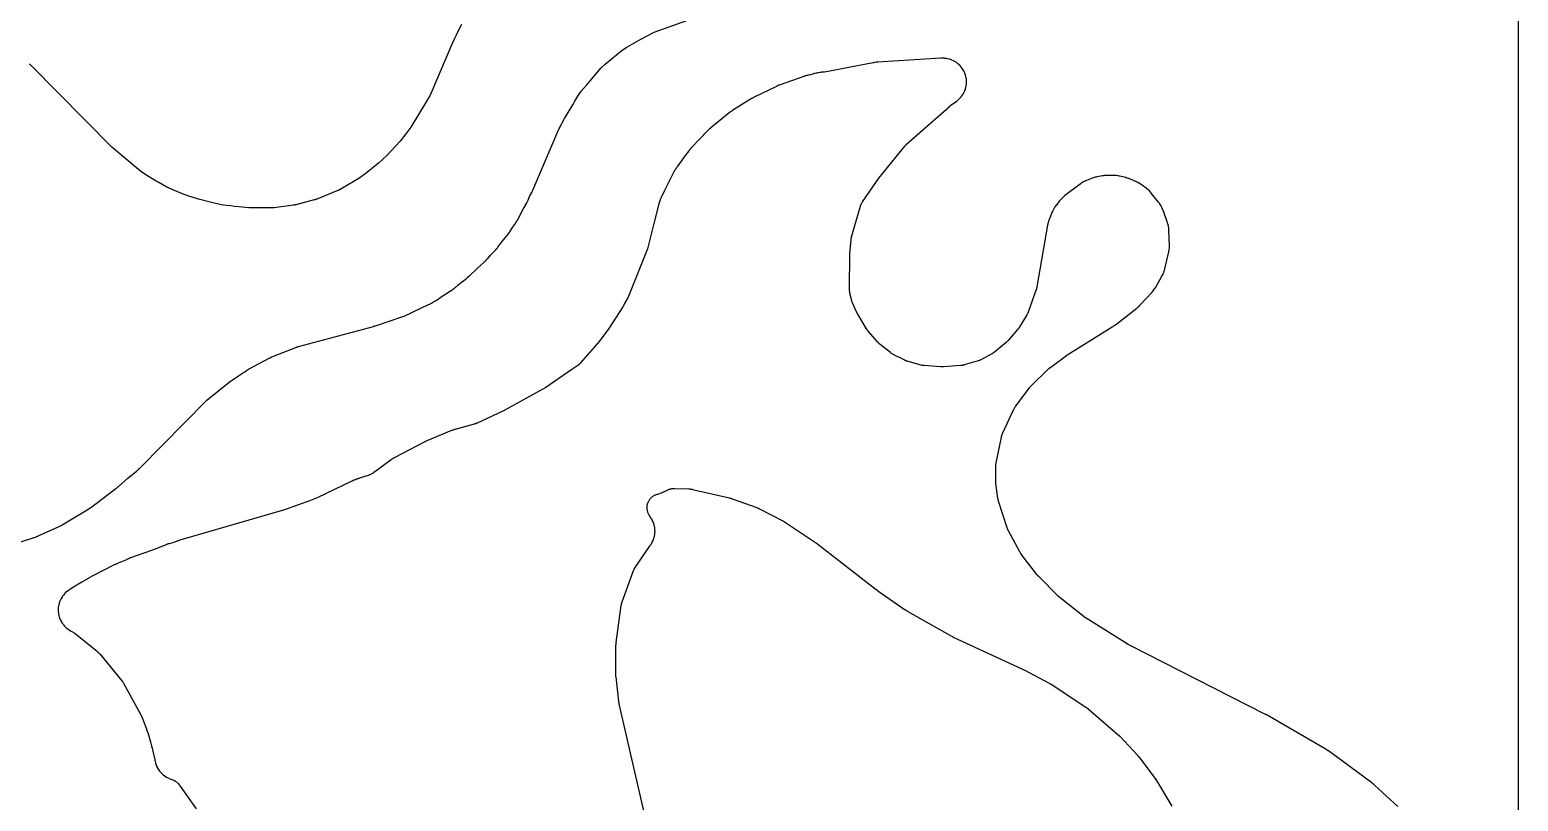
# Model space of a CAD drawing. Header units: millimetres. Extents: x 0 to 300, y 0 to 300.
# Drawn here: x 142.9 to 300.1, y 81.4 to 162.8 of the extents above; entities that cross this region are included whole.
import ezdxf

# ---------------------------------------------------------------- set-up
doc = ezdxf.new("R2010")
doc.units = ezdxf.units.MM
doc.layers.add('CUT', color=7, linetype='CONTINUOUS')

msp = doc.modelspace()

# ---------------------------------------------------------------- linework, layer by layer
at = {"layer": 'CUT'}
for points in [[(300.0625, 298.5625), (300.0625, 1.4375), (300.0625, 0.5522), (300.0589, 0.4788), (300.0503, 0.4206), (300.036, 0.3635), (300.0162, 0.3082), (299.991, 0.255), (299.9608, 0.2046), (299.9257, 0.1573), (299.8862, 0.1137), (299.8427, 0.0743), (299.7954, 0.0392), (299.745, 0.009), (299.6918, -0.0162), (299.6365, -0.036), (299.5794, -0.0503), (299.5212, -0.0589), (299.4478, -0.0625), (298.5625, -0.0625), (1.4375, -0.0625)], [(140.6642, 108.3164), (143.3959, 109.1888), (143.4125, 109.1944), (143.52, 109.2322), (143.5364, 109.2383), (143.6699, 109.2896), (143.6861, 109.2962), (143.7912, 109.3402), (143.8073, 109.3472), (145.9649, 110.3264), (145.9801, 110.3336), (146.078, 110.3813), (146.0929, 110.3889), (146.2141, 110.4523), (146.2288, 110.4602), (146.3239, 110.5134), (146.3384, 110.5218), (148.9729, 112.093), (148.9867, 112.1015), (149.0757, 112.1579), (149.0892, 112.1667), (149.199, 112.2405), (149.2123, 112.2497), (149.2981, 112.3108), (149.3112, 112.3204), (152.0103, 114.3545), (152.0209, 114.3627), (152.0892, 114.4166), (152.0996, 114.425), (152.1838, 114.4946), (152.194, 114.5032), (152.2598, 114.5601), (152.2698, 114.5689), (153.2589, 115.4631), (154.1879, 116.1987), (154.202, 116.2102), (154.2926, 116.2865), (154.3064, 116.2985), (154.4171, 116.3977), (154.4305, 116.4101), (154.5164, 116.4918), (154.5294, 116.5046), (161.6083, 123.6673), (162.704, 124.5744), (163.9575, 125.5832), (164.9539, 126.2577), (165.3649, 126.5264), (165.6043, 126.683), (165.7866, 126.8022), (165.9971, 126.9399), (168.2461, 128.1346), (168.257, 128.1403), (168.2826, 128.1534), (168.2936, 128.159), (168.3071, 128.1657), (168.3181, 128.1711), (168.3441, 128.1835), (168.3552, 128.1888), (168.3681, 128.1947), (168.3793, 128.1998), (168.4056, 128.2115), (168.4168, 128.2165), (168.4307, 128.2224), (168.442, 128.2272), (168.4686, 128.2382), (168.48, 128.2429), (171.0209, 129.2541), (171.0331, 129.2588), (171.0616, 129.2697), (171.0739, 129.2743), (171.0889, 129.2797), (171.1012, 129.2841), (171.13, 129.2942), (171.1424, 129.2984), (171.1567, 129.3031), (171.1691, 129.3071), (171.1982, 129.3163), (171.2107, 129.3202), (171.226, 129.3248), (171.2386, 129.3284), (171.2679, 129.3368), (171.2805, 129.3403), (179.1884, 131.4649), (179.1969, 131.4672), (179.2563, 131.4841), (179.2655, 131.4868), (179.3392, 131.5091), (179.3481, 131.5118), (179.406, 131.5303), (179.4155, 131.5334), (182.3045, 132.5078), (182.3208, 132.5136), (182.426, 132.5525), (182.4421, 132.5587), (182.5728, 132.6114), (182.5887, 132.618), (182.683, 132.6592), (182.706, 132.668), (182.725, 132.6756), (182.8784, 132.7402), (182.8971, 132.7485), (183.0176, 132.8041), (183.036, 132.813), (183.4077, 133.0002), (185.0212, 133.7607), (185.0391, 133.7696), (185.155, 133.829), (185.1727, 133.8385), (185.3156, 133.9179), (185.3329, 133.9279), (185.4446, 133.9949), (185.4616, 134.0055), (185.6668, 134.1383), (185.7751, 134.1928), (185.7862, 134.1985), (185.8578, 134.2365), (185.8688, 134.2425), (185.9113, 134.2662), (185.9329, 134.2788), (186.0711, 134.3634), (186.0921, 134.3769), (186.1325, 134.4041), (186.1428, 134.4112), (186.2091, 134.4577), (186.2193, 134.465), (186.5711, 134.7231), (187.4988, 135.3231), (187.5075, 135.3289), (187.568, 135.3695), (187.577, 135.3757), (187.6162, 135.403), (187.6348, 135.4166), (187.7493, 135.5032), (187.7667, 135.5169), (187.7964, 135.5412), (187.8045, 135.5479), (187.8594, 135.5944), (187.8683, 135.6021), (188.3642, 136.0386), (188.8892, 136.4238), (188.9063, 136.4368), (189.0164, 136.5239), (189.0331, 136.5376), (189.1672, 136.6517), (189.1834, 136.666), (189.287, 136.7607), (189.3027, 136.7756), (190.169, 137.6274), (190.8827, 138.2557), (190.8985, 138.2701), (190.9993, 138.3655), (191.0146, 138.3804), (191.1367, 138.5044), (191.1514, 138.5199), (191.2452, 138.6221), (191.2593, 138.6381), (191.5855, 139.0203), (192.007, 139.4347), (192.0156, 139.4433), (192.0709, 139.4999), (192.0793, 139.5087), (192.1119, 139.5435), (192.1282, 139.5616), (192.2316, 139.6813), (192.2472, 139.7), (192.2768, 139.7373), (192.2843, 139.7469), (192.3323, 139.8098), (192.3396, 139.8196), (192.7687, 140.4063), (193.2854, 141.0116), (193.2938, 141.0217), (193.3478, 141.0878), (193.356, 141.0981), (193.3876, 141.1385), (193.4033, 141.1596), (193.5023, 141.2986), (193.5171, 141.3203), (193.545, 141.3633), (193.552, 141.3744), (193.5969, 141.4471), (193.6037, 141.4583), (193.8726, 141.9157), (194.1843, 142.342), (194.1907, 142.3508), (194.2342, 142.4126), (194.2406, 142.4219), (194.2684, 142.463), (194.2813, 142.483), (194.3598, 142.6096), (194.3715, 142.6294), (194.3912, 142.6641), (194.3965, 142.6735), (194.4322, 142.7392), (194.4379, 142.7499), (194.9959, 143.8264), (195.3148, 144.3688), (195.324, 144.3851), (195.3824, 144.492), (195.3912, 144.5086), (195.4603, 144.6449), (195.4685, 144.6618), (195.5201, 144.7721), (195.5278, 144.7892), (195.6889, 145.1634), (195.9182, 145.6059), (195.923, 145.6153), (195.9555, 145.6807), (195.9604, 145.6909), (195.9993, 145.7732), (196.004, 145.7832), (196.0335, 145.8488), (196.0383, 145.8597), (198.7815, 152.28), (199.3867, 153.3927), (200.234, 154.8386), (200.4306, 155.1741), (200.4755, 155.2507), (200.7736, 155.7594), (201.1386, 156.279), (201.6786, 156.915), (201.7219, 156.966), (202.075, 157.3819), (203.2367, 158.7502), (203.6534, 159.1298), (205.4744, 160.6054), (205.9508, 160.9473), (207.4337, 161.7757), (208.8403, 162.5128), (212.271, 163.7526)], [(188.5049, 163.3133), (187.9752, 162.3046), (187.9702, 162.295), (187.9367, 162.2282), (187.9316, 162.2179), (187.8913, 162.1338), (187.8865, 162.1235), (187.856, 162.0565), (187.8511, 162.0454), (187.7719, 161.8619), (187.7397, 161.7984), (187.7355, 161.7898), (187.7065, 161.7301), (187.7022, 161.7209), (187.6673, 161.6459), (187.6632, 161.6367), (187.6366, 161.577), (187.6324, 161.5672), (187.033, 160.1503), (185.1776, 155.8519), (185.1521, 155.8098), (185.0131, 155.58), (184.9655, 155.5015), (183.1407, 152.4858), (182.6341, 151.7807), (182.0195, 151.0283), (180.6117, 149.5156), (179.7414, 148.6789), (178.4363, 147.6358), (177.7742, 147.144), (175.7527, 145.9557), (175.7385, 145.9476), (175.7052, 145.9288), (175.6909, 145.9209), (175.6733, 145.9114), (175.6589, 145.9038), (175.6249, 145.8862), (175.6103, 145.8788), (175.5935, 145.8705), (175.5788, 145.8634), (175.5442, 145.8471), (175.5293, 145.8403), (175.5111, 145.8321), (175.4961, 145.8255), (175.461, 145.8105), (175.4459, 145.8042), (173.2307, 144.9042), (173.2169, 144.8988), (173.1846, 144.8863), (173.1707, 144.881), (173.1537, 144.8748), (173.1397, 144.8697), (173.107, 144.8583), (173.093, 144.8535), (173.0788, 144.8488), (173.0714, 144.8465), (173.0384, 144.8361), (173.0242, 144.8318), (173.0068, 144.8266), (172.9925, 144.8226), (172.9591, 144.8133), (172.9448, 144.8094), (170.9995, 144.3041), (170.9859, 144.3007), (170.9542, 144.2929), (170.9405, 144.2897), (170.9239, 144.2859), (170.9102, 144.283), (170.8782, 144.2762), (170.8645, 144.2734), (170.8487, 144.2704), (170.8349, 144.2678), (170.8028, 144.2621), (170.789, 144.2597), (170.7721, 144.257), (170.7583, 144.2549), (170.7259, 144.2501), (170.7121, 144.2482), (168.7171, 143.988), (168.7024, 143.9862), (168.668, 143.9823), (168.6533, 143.9808), (168.6353, 143.979), (168.6205, 143.9777), (168.586, 143.9749), (168.5712, 143.9739), (168.5543, 143.9728), (168.5395, 143.972), (168.5049, 143.9703), (168.4901, 143.9698), (168.472, 143.9692), (168.4572, 143.9689), (168.4226, 143.9684), (168.4078, 143.9683), (166.0454, 143.9732), (164.9942, 144.0726), (164.5466, 144.1283), (164.5159, 144.1321), (164.1579, 144.1766), (163.3498, 144.277), (162.2544, 144.4991), (160.73, 144.8757), (159.6081, 145.2373), (159.4218, 145.3089), (159.0076, 145.4681), (158.7829, 145.5543), (158.4418, 145.6854), (157.3993, 146.1728), (156.533, 146.6389), (156.4551, 146.6808), (156.3298, 146.7482), (156.2465, 146.793), (155.2578, 147.3877), (154.6046, 147.843), (151.5624, 150.3814), (143.07, 158.9844), (143.0623, 158.9921), (143.0086, 159.0445), (143.0003, 159.0525), (142.9321, 159.1166), (142.9238, 159.1243), (142.8689, 159.174)], [(287.3525, 80.8034), (284.9029, 83.0363), (284.8912, 83.0467), (284.8137, 83.1137), (284.8017, 83.1238), (284.7023, 83.2053), (284.69, 83.2151), (284.6091, 83.2779), (284.5966, 83.2874), (280.019, 86.6539), (280.0057, 86.6634), (279.9185, 86.7239), (279.9049, 86.7331), (279.7934, 86.8061), (279.7796, 86.8148), (279.6892, 86.8706), (279.6752, 86.879), (273.5642, 90.4198), (273.5575, 90.4237), (273.5105, 90.4501), (273.5032, 90.4541), (273.4442, 90.4863), (273.437, 90.4901), (273.39, 90.5149), (273.3822, 90.5189), (258.9411, 97.8594), (258.9322, 97.864), (258.9115, 97.8748), (258.9027, 97.8795), (258.8919, 97.8853), (258.8831, 97.8901), (258.8627, 97.9013), (258.8539, 97.9062), (258.8439, 97.9119), (258.8352, 97.9169), (258.815, 97.9286), (258.8064, 97.9336), (258.7959, 97.9399), (258.7873, 97.9451), (258.7674, 97.9572), (258.7589, 97.9625), (254.4546, 100.6563), (254.4441, 100.663), (254.4198, 100.6787), (254.4094, 100.6855), (254.3968, 100.6938), (254.3866, 100.7008), (254.3627, 100.7171), (254.3525, 100.7242), (254.3409, 100.7324), (254.3308, 100.7396), (254.3074, 100.7566), (254.2974, 100.764), (254.2853, 100.773), (254.2754, 100.7805), (254.2525, 100.7982), (254.2427, 100.8058), (251.7074, 102.8119), (251.6973, 102.8201), (251.6738, 102.8392), (251.6638, 102.8475), (251.6517, 102.8577), (251.6418, 102.8661), (251.6189, 102.8859), (251.6091, 102.8945), (251.598, 102.9044), (251.5883, 102.9131), (251.566, 102.9335), (251.5565, 102.9424), (251.5449, 102.9533), (251.5356, 102.9622), (251.5138, 102.9833), (251.5046, 102.9924), (249.4393, 105.0554), (249.4286, 105.0663), (249.4037, 105.092), (249.3932, 105.1031), (249.3804, 105.1167), (249.37, 105.128), (249.3461, 105.1545), (249.3359, 105.166), (249.3243, 105.1792), (249.3143, 105.1909), (249.2913, 105.2182), (249.2815, 105.23), (249.2697, 105.2445), (249.2601, 105.2564), (249.238, 105.2845), (249.2286, 105.2966), (247.5996, 107.4407), (247.5954, 107.4462), (247.5858, 107.4591), (247.584, 107.4615), (247.5658, 107.4869), (247.5303, 107.5384), (247.5183, 107.5562), (247.5026, 107.5816), (247.4622, 107.6496), (247.4454, 107.6791), (246.2442, 109.884), (246.2392, 109.8933), (246.2315, 109.9079), (246.2192, 109.932), (246.2034, 109.9642), (246.1898, 109.9932), (246.1793, 110.0165), (246.1734, 110.0299), (246.1713, 110.0348), (246.1594, 110.064), (246.134, 110.1295), (246.1197, 110.169), (246.1152, 110.1825), (246.1119, 110.1925), (245.2031, 113.0137), (245.2, 113.0233), (245.1954, 113.0383), (245.1881, 113.063), (245.1788, 113.0963), (245.1711, 113.1261), (245.1653, 113.1498), (245.1622, 113.1633), (245.161, 113.1684), (245.1549, 113.198), (245.1423, 113.2639), (245.1356, 113.3036), (245.1337, 113.3171), (245.1323, 113.3271), (244.9257, 114.8748), (244.9237, 114.8904), (244.9195, 114.9269), (244.9178, 114.9426), (244.916, 114.9617), (244.9146, 114.9774), (244.9116, 115.014), (244.9105, 115.0297), (244.9094, 115.0477), (244.9085, 115.0635), (244.9069, 115.1002), (244.9063, 115.1159), (244.9058, 115.1351), (244.9055, 115.1508), (244.9051, 115.1876), (244.9051, 115.2033), (244.9163, 116.7406), (244.9164, 116.7514), (244.9168, 116.7682), (244.9177, 116.7959), (244.9196, 116.833), (244.9218, 116.8659), (244.9241, 116.8919), (244.9255, 116.9068), (244.9261, 116.9123), (244.93, 116.9445), (244.94, 117.0159), (244.9471, 117.0586), (244.9498, 117.0729), (244.9519, 117.0835), (245.4959, 119.7756), (245.4987, 119.7886), (245.5025, 119.8061), (245.5153, 119.8577), (245.5392, 119.943), (245.5506, 119.9805), (245.5637, 120.0174), (245.595, 120.1003), (245.6153, 120.1494), (245.6226, 120.1658), (245.6282, 120.1779), (246.8086, 122.7135), (246.8134, 122.7237), (246.82, 122.7374), (246.8406, 122.7776), (246.8766, 122.8437), (246.893, 122.8726), (246.9106, 122.9009), (246.9514, 122.9641), (246.9768, 123.0014), (246.9857, 123.0137), (246.9924, 123.0229), (248.4165, 124.9505), (248.422, 124.9579), (248.4307, 124.9694), (248.4453, 124.9881), (248.4651, 125.013), (248.4831, 125.0349), (248.4976, 125.052), (248.506, 125.0617), (248.5091, 125.0653), (248.5278, 125.0859), (248.5699, 125.1312), (248.5957, 125.1578), (248.6046, 125.1666), (248.6112, 125.1731), (250.4673, 126.9721), (250.478, 126.9823), (250.5031, 127.0059), (250.5139, 127.0159), (250.5272, 127.028), (250.5382, 127.0378), (250.5641, 127.0605), (250.5753, 127.0701), (250.5882, 127.0811), (250.5995, 127.0905), (250.6261, 127.1124), (250.6375, 127.1217), (250.6516, 127.1329), (250.6633, 127.1419), (250.6905, 127.1629), (250.7023, 127.1718), (252.3558, 128.3995), (252.3635, 128.4052), (252.3815, 128.4182), (252.3893, 128.4238), (252.3988, 128.4306), (252.4066, 128.4361), (252.4249, 128.4488), (252.4328, 128.4542), (252.4419, 128.4603), (252.4498, 128.4657), (252.4684, 128.478), (252.4764, 128.4832), (252.4861, 128.4895), (252.4942, 128.4947), (252.513, 128.5066), (252.5211, 128.5117), (257.199, 131.4043), (257.2126, 131.413), (257.3006, 131.4708), (257.314, 131.4798), (257.4225, 131.5552), (257.4356, 131.5647), (257.5203, 131.6271), (257.5332, 131.6368), (259.7812, 133.3878), (259.7909, 133.3956), (259.8536, 133.4465), (259.8631, 133.4544), (259.9002, 133.4858), (259.9188, 133.5023), (260.0375, 133.6117), (260.0554, 133.6289), (260.0898, 133.6633), (260.0984, 133.6721), (260.1543, 133.7304), (260.1628, 133.7395), (261.3745, 135.0576), (261.3856, 135.07), (261.4565, 135.1516), (261.4673, 135.1643), (261.5085, 135.2145), (261.5289, 135.2408), (261.6567, 135.4151), (261.6756, 135.4425), (261.711, 135.4969), (261.7199, 135.511), (261.7764, 135.6032), (261.7849, 135.6176), (262.4448, 136.7662), (262.4517, 136.7786), (262.4958, 136.8597), (262.5024, 136.8723), (262.5277, 136.9216), (262.5401, 136.9472), (262.6154, 137.1128), (262.6365, 137.1655), (262.6958, 137.3376), (262.7044, 137.3646), (262.72, 137.4178), (262.7238, 137.4315), (262.7476, 137.5206), (262.7512, 137.5344), (263.1506, 139.1847), (263.1537, 139.1979), (263.1724, 139.2838), (263.1752, 139.2971), (263.1853, 139.349), (263.1899, 139.3756), (263.2153, 139.5472), (263.2208, 139.601), (263.2307, 139.7742), (263.2317, 139.8013), (263.2323, 139.8541), (263.2323, 139.8677), (263.2314, 139.9556), (263.2311, 139.9691), (263.177, 141.6015), (263.1763, 141.617), (263.1703, 141.7177), (263.1692, 141.7332), (263.1641, 141.7936), (263.1606, 141.8244), (263.1335, 142.0215), (263.1219, 142.0825), (263.0746, 142.2757), (263.0664, 142.3057), (263.049, 142.3637), (263.0443, 142.3785), (263.0128, 142.4743), (263.0078, 142.489), (262.5636, 143.7305), (262.5578, 143.7459), (262.5189, 143.8459), (262.5127, 143.8612), (262.4877, 143.9205), (262.4741, 143.9505), (262.3815, 144.1405), (262.3493, 144.1981), (262.2364, 144.3768), (262.218, 144.4042), (262.1807, 144.4566), (262.171, 144.4699), (262.1064, 144.5555), (262.0963, 144.5686), (261.3233, 145.5371), (261.3151, 145.5472), (261.261, 145.612), (261.2526, 145.6219), (261.2192, 145.6601), (261.2018, 145.6793), (261.087, 145.8), (261.0496, 145.8361), (260.9249, 145.9464), (260.9051, 145.9631), (260.8657, 145.9951), (260.8555, 146.0031), (260.7887, 146.0548), (260.7784, 146.0627), (260.3973, 146.3449), (260.3844, 146.3542), (260.2998, 146.4134), (260.2867, 146.4224), (260.235, 146.4566), (260.2081, 146.4734), (260.0302, 146.578), (260.0024, 146.5933), (259.9474, 146.6219), (259.9332, 146.629), (259.8404, 146.6741), (259.826, 146.6808), (259.1285, 146.9971), (259.1138, 147.0035), (259.0179, 147.044), (259.003, 147.05), (258.9448, 147.0727), (258.9146, 147.0836), (258.717, 147.1488), (258.6863, 147.158), (258.626, 147.1744), (258.6105, 147.1784), (258.5093, 147.2031), (258.4937, 147.2066), (257.9682, 147.3198), (257.9539, 147.3227), (257.8607, 147.3404), (257.8463, 147.3429), (257.79, 147.3522), (257.7611, 147.3563), (257.5726, 147.378), (257.5435, 147.3806), (257.4866, 147.3844), (257.472, 147.3851), (257.3772, 147.3891), (257.3626, 147.3895), (256.799, 147.3993), (256.7843, 147.3994), (256.6886, 147.3987), (256.6738, 147.3984), (256.6164, 147.3966), (256.587, 147.3949), (256.3963, 147.3795), (256.367, 147.3764), (256.31, 147.3689), (256.2954, 147.3668), (256.2009, 147.3521), (256.1864, 147.3497), (255.6026, 147.244), (255.5881, 147.2412), (255.494, 147.2218), (255.4795, 147.2186), (255.4233, 147.2055), (255.3947, 147.1981), (255.21, 147.1455), (255.1817, 147.1367), (255.1271, 147.1182), (255.1131, 147.1133), (255.0229, 147.0802), (255.0091, 147.0749), (254.4972, 146.8728), (254.4845, 146.8675), (254.4017, 146.8326), (254.389, 146.8271), (254.3398, 146.805), (254.3148, 146.7931), (254.1568, 146.7131), (254.1087, 146.6859), (253.9586, 146.5918), (253.9355, 146.5766), (253.8912, 146.5458), (253.8799, 146.5378), (253.8073, 146.4849), (253.7963, 146.4766), (252.1723, 145.2355), (252.1622, 145.2277), (252.0975, 145.176), (252.0876, 145.1679), (252.0494, 145.136), (252.0301, 145.1193), (251.9092, 145.0094), (251.873, 144.9736), (251.7618, 144.8538), (251.7448, 144.8348), (251.7125, 144.7969), (251.7044, 144.7871), (251.652, 144.7229), (251.644, 144.713), (251.2649, 144.2278), (251.2567, 144.2171), (251.2044, 144.1469), (251.1964, 144.136), (251.1659, 144.0931), (251.1508, 144.0708), (251.0571, 143.9257), (251.0299, 143.8792), (250.9496, 143.7263), (250.9376, 143.7022), (250.9153, 143.6546), (250.9097, 143.6423), (250.8743, 143.5622), (250.869, 143.5499), (250.5636, 142.8151), (250.5574, 142.7996), (250.5185, 142.698), (250.5127, 142.6823), (250.4911, 142.6207), (250.4808, 142.5889), (250.4203, 142.3802), (250.4119, 142.3478), (250.3972, 142.2842), (250.3937, 142.2678), (250.3722, 142.1612), (250.3691, 142.1448), (249.2481, 135.6444), (249.2464, 135.6349), (249.2437, 135.6201), (249.2388, 135.5958), (249.2319, 135.5633), (249.2253, 135.5345), (249.2197, 135.5118), (249.2164, 135.4988), (249.2152, 135.494), (249.2073, 135.466), (249.189, 135.4042), (249.1771, 135.3674), (249.1729, 135.355), (249.1697, 135.3459), (248.3205, 132.9659), (248.3165, 132.9549), (248.311, 132.9401), (248.2936, 132.8968), (248.2628, 132.8254), (248.2486, 132.7941), (248.2331, 132.7634), (248.1968, 132.6946), (248.174, 132.6539), (248.166, 132.6404), (248.1599, 132.6304), (247.3841, 131.3653), (247.3792, 131.3573), (247.3714, 131.345), (247.3584, 131.3248), (247.3405, 131.2979), (247.3243, 131.2743), (247.3111, 131.2558), (247.3034, 131.2453), (247.3006, 131.2414), (247.2836, 131.2189), (247.2449, 131.1697), (247.2212, 131.1406), (247.213, 131.131), (247.2068, 131.1239), (246.2041, 129.9734), (246.198, 129.9665), (246.1885, 129.9558), (246.1725, 129.9384), (246.1509, 129.9152), (246.1313, 129.895), (246.1155, 129.8792), (246.1064, 129.8703), (246.103, 129.8669), (246.0829, 129.848), (246.0376, 129.8064), (246.0099, 129.7821), (246.0003, 129.7741), (245.9933, 129.7682), (244.7661, 128.7553), (244.758, 128.7487), (244.7454, 128.7385), (244.7244, 128.7221), (244.6958, 128.7004), (244.6701, 128.6816), (244.6494, 128.667), (244.6375, 128.6588), (244.6331, 128.6558), (244.6069, 128.6387), (244.548, 128.6015), (244.5122, 128.5801), (244.5, 128.5732), (244.4909, 128.5681), (243.4109, 127.9717), (243.3998, 127.9657), (243.3848, 127.9577), (243.3397, 127.9352), (243.2635, 127.8998), (243.2295, 127.8849), (243.1949, 127.8714), (243.1159, 127.8425), (243.0681, 127.8266), (243.0519, 127.8216), (243.0398, 127.818), (241.5804, 127.3977), (241.5694, 127.3946), (241.5547, 127.3905), (241.5106, 127.3796), (241.4367, 127.3633), (241.4039, 127.3567), (241.3708, 127.3513), (241.2959, 127.3406), (241.2508, 127.3354), (241.2355, 127.334), (241.2242, 127.333), (239.3774, 127.1874), (239.3703, 127.1868), (239.3537, 127.1857), (239.3506, 127.1855), (239.3185, 127.1839), (239.2539, 127.1818), (239.2317, 127.1815), (239.2009, 127.182), (239.1195, 127.1851), (239.0845, 127.1871), (237.3493, 127.321), (237.3385, 127.3219), (237.3216, 127.3234), (237.2942, 127.3263), (237.258, 127.3306), (237.2257, 127.3351), (237.2, 127.3392), (237.1853, 127.3416), (237.1799, 127.3425), (237.1483, 127.3486), (237.0784, 127.3634), (237.0366, 127.3732), (237.0226, 127.3769), (237.0123, 127.3797), (235.6375, 127.7568), (235.6266, 127.7599), (235.612, 127.7641), (235.5689, 127.7777), (235.4976, 127.8021), (235.4663, 127.8136), (235.4354, 127.8261), (235.3662, 127.8559), (235.3251, 127.8747), (235.3114, 127.8815), (235.3013, 127.8865), (234.0854, 128.502), (234.0753, 128.5072), (234.0616, 128.5143), (234.0218, 128.5365), (233.9562, 128.575), (233.9276, 128.5926), (233.8996, 128.6113), (233.8372, 128.6548), (233.8004, 128.6818), (233.7882, 128.6912), (233.7793, 128.6982), (232.6841, 129.5682), (232.6758, 129.5748), (232.6631, 129.5852), (232.6422, 129.6027), (232.6147, 129.6266), (232.5906, 129.6482), (232.5717, 129.6657), (232.5611, 129.6758), (232.5572, 129.6796), (232.5346, 129.702), (232.4854, 129.7528), (232.4565, 129.784), (232.4471, 129.7947), (232.4401, 129.8027), (231.4478, 130.9552), (231.4416, 130.9624), (231.4322, 130.9736), (231.4169, 130.9923), (231.3967, 131.0176), (231.3791, 131.0404), (231.3654, 131.0587), (231.3577, 131.0692), (231.3548, 131.0731), (231.3386, 131.0963), (231.3033, 131.1484), (231.2828, 131.18), (231.2761, 131.1908), (231.2712, 131.1989), (230.3359, 132.7476), (230.3292, 132.759), (230.3137, 132.7856), (230.3071, 132.797), (230.2992, 132.8111), (230.2927, 132.8226), (230.278, 132.8497), (230.2718, 132.8613), (230.2647, 132.8748), (230.2586, 132.8865), (230.2447, 132.914), (230.2388, 132.9258), (230.2317, 132.9403), (230.226, 132.9522), (230.2128, 132.98), (230.2073, 132.992), (229.7732, 133.949), (229.7683, 133.9599), (229.7619, 133.9745), (229.7441, 134.0184), (229.7162, 134.0923), (229.7046, 134.1252), (229.6942, 134.1586), (229.6723, 134.2345), (229.6604, 134.2803), (229.6568, 134.2959), (229.6542, 134.3075), (229.507, 134.9807), (229.5044, 134.9929), (229.501, 135.0092), (229.4925, 135.0581), (229.4804, 135.1399), (229.4758, 135.1762), (229.4727, 135.2126), (229.4675, 135.2952), (229.4657, 135.3447), (229.4655, 135.3615), (229.4655, 135.3739), (229.4851, 139.1151), (229.6255, 140.6035), (229.6265, 140.6139), (229.6282, 140.63), (229.6315, 140.6566), (229.6363, 140.6921), (229.6412, 140.7236), (229.6455, 140.7486), (229.648, 140.7628), (229.649, 140.7681), (229.6554, 140.7987), (229.6707, 140.8667), (229.6808, 140.9072), (229.6846, 140.9208), (229.6874, 140.9309), (230.6116, 144.1479), (230.615, 144.1595), (230.6197, 144.175), (230.6349, 144.2208), (230.6541, 144.2741), (230.6861, 144.3513), (230.7206, 144.4245), (230.76, 144.4991), (230.7897, 144.5494), (230.8158, 144.5909), (230.8246, 144.6042), (230.8314, 144.6142), (232.5422, 147.1081), (235.2885, 150.4753), (235.2944, 150.4824), (235.3035, 150.4933), (235.3187, 150.5112), (235.3395, 150.5349), (235.3583, 150.5556), (235.3735, 150.5718), (235.3822, 150.581), (235.3855, 150.5844), (235.4048, 150.604), (235.4485, 150.6467), (235.4752, 150.6718), (235.4844, 150.6801), (235.4913, 150.6862), (239.9819, 154.6543), (239.9902, 154.6615), (240.0096, 154.6783), (240.018, 154.6854), (240.0282, 154.694), (240.0367, 154.701), (240.0565, 154.7173), (240.065, 154.7242), (240.0749, 154.7321), (240.0835, 154.7389), (240.1037, 154.7547), (240.1124, 154.7614), (240.1231, 154.7695), (240.1319, 154.7761), (240.1524, 154.7914), (240.1613, 154.7979), (240.7296, 155.2088), (240.7415, 155.2176), (240.8184, 155.2762), (240.8301, 155.2853), (240.8754, 155.3216), (240.8981, 155.3408), (241.0407, 155.4672), (241.0832, 155.5087), (241.2108, 155.6467), (241.2489, 155.6923), (241.3622, 155.8422), (241.3957, 155.8913), (241.4936, 156.0517), (241.5221, 156.1039), (241.6037, 156.2732), (241.6268, 156.3279), (241.6912, 156.5044), (241.7088, 156.5612), (241.7555, 156.7433), (241.7674, 156.8015), (241.7958, 156.9872), (241.8019, 157.0464), (241.8118, 157.234), (241.812, 157.2935), (241.8032, 157.4812), (241.7976, 157.5404), (241.7703, 157.7263), (241.7588, 157.7846), (241.7133, 157.9669), (241.696, 158.0238), (241.6327, 158.2007), (241.6099, 158.2557), (241.5294, 158.4254), (241.5013, 158.4778), (241.4044, 158.6388), (241.3712, 158.6882), (241.2588, 158.8388), (241.221, 158.8846), (241.0942, 159.0233), (241.052, 159.0652), (240.9122, 159.1907), (240.866, 159.2282), (240.7145, 159.3392), (240.6648, 159.372), (240.503, 159.4675), (240.4504, 159.4951), (240.2799, 159.5742), (240.2248, 159.5965), (240.0473, 159.6583), (239.9903, 159.675), (239.8076, 159.719), (239.7492, 159.73), (239.563, 159.7556), (239.5038, 159.7608), (239.3134, 159.768), (239.2837, 159.7684), (239.2256, 159.7677), (239.2108, 159.7673), (239.1142, 159.7638), (239.0994, 159.763), (232.4483, 159.3543), (232.4289, 159.3528), (232.3033, 159.3409), (232.284, 159.3388), (232.1269, 159.3189), (232.1077, 159.3161), (231.983, 159.2962), (231.9639, 159.2928), (226.8328, 158.3014), (226.8004, 158.3014), (226.5961, 158.2903), (226.5642, 158.2877), (226.5022, 158.281), (226.4864, 158.279), (226.3835, 158.2651), (226.3677, 158.2628), (226.1101, 158.221), (226.0996, 158.2192), (226.0261, 158.2059), (226.0151, 158.2038), (225.9671, 158.1942), (225.944, 158.1891), (225.801, 158.1546), (225.779, 158.1488), (225.7411, 158.1382), (225.7308, 158.1352), (225.6601, 158.1139), (225.6486, 158.1103), (225.3585, 158.0166), (225.0918, 157.9651), (225.0816, 157.963), (225.0104, 157.9479), (224.9998, 157.9456), (224.9532, 157.9349), (224.9309, 157.9293), (224.7924, 157.8918), (224.7712, 157.8856), (224.7345, 157.8742), (224.7246, 157.871), (224.6562, 157.8484), (224.6451, 157.8446), (222.1552, 156.9681), (222.1387, 156.962), (222.0319, 156.9209), (222.0156, 156.9143), (221.8832, 156.8588), (221.8671, 156.8517), (221.7629, 156.8044), (221.747, 156.7969), (219.4085, 155.6503), (219.3929, 155.6423), (219.2921, 155.5892), (219.2768, 155.5808), (219.2673, 155.5755), (219.2554, 155.5698), (219.1373, 155.5107), (219.1192, 155.5013), (218.9737, 155.4222), (218.956, 155.4122), (218.8421, 155.3452), (218.8248, 155.3346), (217.1022, 154.2414), (217.0879, 154.232), (216.9955, 154.1697), (216.9815, 154.1599), (216.8678, 154.0783), (216.8541, 154.0681), (216.7654, 154.0005), (216.7519, 153.9899), (214.8156, 152.4246), (214.8009, 152.4124), (214.7067, 152.3311), (214.6924, 152.3184), (214.5775, 152.2128), (214.5637, 152.1996), (214.4749, 152.1125), (214.4614, 152.0989), (212.8173, 150.3807), (212.8037, 150.366), (212.7166, 150.2687), (212.7035, 150.2535), (212.5984, 150.1278), (212.5858, 150.1122), (212.5054, 150.0093), (212.4933, 149.9933), (212.1241, 149.4863), (211.3386, 148.4204), (211.332, 148.4113), (211.2864, 148.347), (211.2797, 148.3374), (211.2507, 148.2947), (211.2372, 148.2738), (211.2144, 148.2371), (211.1649, 148.1691), (211.1575, 148.1587), (211.1101, 148.0907), (211.103, 148.0802), (211.0754, 148.0387), (211.0617, 148.0172), (210.976, 147.8755), (210.9632, 147.8535), (210.9393, 147.8098), (210.9332, 147.7986), (210.8949, 147.7251), (210.8892, 147.7138), (209.9083, 145.7314), (209.6327, 145.1963), (209.6252, 145.1812), (209.5779, 145.0827), (209.5709, 145.0675), (209.5442, 145.0076), (209.5313, 144.9765), (209.5068, 144.9121), (209.5055, 144.9092), (209.4806, 144.851), (209.4686, 144.8209), (209.3961, 144.6231), (209.3858, 144.5924), (209.3672, 144.5319), (209.3627, 144.5163), (209.3345, 144.4148), (209.3304, 144.3991), (208.8499, 142.4633), (208.1289, 139.6552), (207.5809, 138.2477), (206.0786, 134.5522), (205.744, 133.9392), (205.7372, 133.9266), (205.7369, 133.9261), (205.5125, 133.5149), (204.052, 131.2407), (203.0345, 129.8732), (201.0686, 127.6024), (201.0622, 127.5951), (201.0523, 127.5838), (201.0356, 127.5655), (201.0129, 127.5413), (200.9924, 127.5201), (200.9895, 127.5171), (200.9518, 127.4815), (200.8991, 127.4344), (200.8969, 127.4326), (200.8888, 127.4265), (200.8763, 127.4175), (200.867, 127.411), (200.1436, 126.9057), (197.3822, 125.0181), (192.9182, 122.5608), (190.137, 121.2576), (190.1281, 121.2535), (190.1141, 121.2472), (190.0911, 121.2371), (190.0602, 121.224), (190.0325, 121.2129), (190.0103, 121.2044), (189.9976, 121.1996), (189.9929, 121.1979), (189.9651, 121.1882), (189.9031, 121.1678), (189.8656, 121.1563), (189.8528, 121.1527), (189.8434, 121.1501), (187.9252, 120.6317), (187.9062, 120.6262), (187.7839, 120.5888), (187.7652, 120.5828), (187.6133, 120.5308), (187.5948, 120.5242), (187.4752, 120.4788), (187.4569, 120.4715), (184.8306, 119.376), (184.8189, 119.371), (184.7437, 119.3377), (184.7322, 119.3325), (184.6387, 119.2888), (184.6273, 119.2833), (184.5536, 119.2469), (184.5423, 119.2412), (181.4728, 117.6451), (181.4631, 117.6399), (181.3951, 117.603), (181.3851, 117.5974), (181.341, 117.5723), (181.32, 117.5598), (181.1908, 117.4792), (181.1711, 117.4663), (181.1374, 117.4434), (181.1283, 117.4371), (181.0659, 117.393), (181.0558, 117.3857), (179.1954, 116.0114), (179.1861, 116.0047), (179.1735, 115.9956), (179.1352, 115.9695), (179.0895, 115.9401), (179.0202, 115.8997), (178.9513, 115.8636), (178.8778, 115.8292), (178.8258, 115.8077), (178.7819, 115.7908), (178.7674, 115.7857), (178.7565, 115.7819), (177.7306, 115.4334), (177.5886, 115.3922), (177.5764, 115.3886), (177.4978, 115.3639), (177.4857, 115.36), (177.4387, 115.3442), (177.4149, 115.3356), (177.2611, 115.2766), (177.2376, 115.267), (177.1921, 115.2473), (177.1805, 115.2421), (177.1411, 115.224), (177.0624, 115.1918), (177.0456, 115.1846), (176.937, 115.1363), (176.9204, 115.1286), (173.2506, 113.3585), (172.5647, 113.0893), (169.8051, 112.1001), (158.7589, 108.8928), (158.7506, 108.8903), (158.6926, 108.8726), (158.6837, 108.8698), (158.6118, 108.8465), (158.6031, 108.8436), (158.5466, 108.8244), (158.5373, 108.8212), (158.1169, 108.6704), (157.64, 108.5337), (157.6273, 108.5299), (157.5449, 108.5042), (157.5322, 108.5002), (157.4294, 108.4657), (157.4169, 108.4613), (157.3356, 108.4321), (157.3232, 108.4274), (155.7714, 107.8294), (153.5438, 107.0307), (153.5263, 107.0241), (153.413, 106.9794), (153.3957, 106.9723), (153.2554, 106.9118), (153.2383, 106.9042), (153.128, 106.8525), (153.1112, 106.8443), (152.7816, 106.6773), (152.2494, 106.4721), (152.2357, 106.4667), (152.1476, 106.4302), (152.1341, 106.4244), (152.0245, 106.3759), (152.0112, 106.3698), (151.9249, 106.3291), (151.9117, 106.3226), (149.5835, 105.1525), (149.5741, 105.1477), (149.509, 105.1135), (149.499, 105.1082), (149.4187, 105.0641), (149.409, 105.0586), (149.3462, 105.0226), (149.336, 105.0166), (148.4104, 104.4611), (148.2235, 104.3664), (148.2091, 104.3588), (148.1163, 104.3086), (148.1022, 104.3007), (147.9874, 104.2344), (147.9734, 104.2261), (147.8835, 104.1709), (147.8698, 104.1623), (147.3725, 103.8382), (147.179, 103.7221), (147.1664, 103.7144), (147.0855, 103.663), (147.0731, 103.655), (147.0252, 103.6229), (147.0011, 103.6059), (146.8493, 103.4931), (146.8037, 103.4556), (146.6656, 103.3302), (146.6239, 103.2884), (146.4988, 103.15), (146.4614, 103.1044), (146.3505, 102.9544), (146.3178, 102.9052), (146.2222, 102.7451), (146.1944, 102.693), (146.115, 102.5242), (146.0925, 102.4696), (146.03, 102.2938), (146.013, 102.2373), (145.9681, 102.0563), (145.9568, 101.9984), (145.9298, 101.8137), (145.9242, 101.755), (145.9156, 101.5686), (145.9157, 101.5096), (145.9203, 101.4219), (145.9204, 101.4142), (145.923, 101.3703), (145.9255, 101.3233), (145.9314, 101.2646), (145.9403, 101.2063), (145.9448, 101.1651), (145.9544, 101.1058), (145.9583, 101.0874), (145.9594, 101.0802), (145.9711, 101.0223), (145.9777, 100.9962), (145.994, 100.9198), (146.0095, 100.8617), (146.0675, 100.6807), (146.0887, 100.6244), (146.1646, 100.4501), (146.1914, 100.3962), (146.2843, 100.2304), (146.3163, 100.1794), (146.4254, 100.0237), (146.4623, 99.9763), (146.5864, 99.8323), (146.6279, 99.7887), (146.7659, 99.6579), (146.8115, 99.6187), (146.9618, 99.5023), (147.0112, 99.4679), (147.1746, 99.3658), (147.2005, 99.3505), (147.2518, 99.3219), (147.2651, 99.3148), (147.3407, 99.2751), (147.5846, 99.1305), (147.6278, 99.1003), (147.668, 99.0703), (147.6813, 99.0599), (147.6911, 99.052), (150.0484, 97.1409), (150.057, 97.1338), (150.0687, 97.1241), (150.1024, 97.0946), (150.1574, 97.0441), (150.1813, 97.0212), (150.2043, 96.9975), (150.2554, 96.943), (150.2852, 96.9095), (150.295, 96.898), (150.2995, 96.8926), (152.6256, 94.0754), (152.6322, 94.0673), (152.6425, 94.0546), (152.6591, 94.0333), (152.681, 94.0045), (152.6999, 93.9785), (152.7146, 93.9577), (152.7228, 93.9457), (152.7259, 93.9412), (152.7432, 93.9148), (152.7805, 93.8554), (152.8021, 93.8192), (152.8091, 93.8069), (152.8143, 93.7977), (154.6426, 90.4752), (154.6505, 90.4607), (154.6649, 90.4333), (155.0546, 89.4418), (155.4519, 88.3756), (155.6274, 87.7125), (155.6922, 87.4676), (155.7628, 87.201), (155.8323, 86.9381), (156.0994, 85.8616), (156.1041, 85.8271), (156.1048, 85.8213), (156.1058, 85.8139), (156.1069, 85.8058), (156.1206, 85.7103), (156.1229, 85.6955), (156.1326, 85.6379), (156.1383, 85.6086), (156.1796, 85.4214), (156.1954, 85.3637), (156.2543, 85.184), (156.2758, 85.1282), (156.3523, 84.9553), (156.3792, 84.9019), (156.4725, 84.7375), (156.5046, 84.687), (156.6139, 84.5327), (156.6508, 84.4857), (156.7749, 84.343), (156.8163, 84.2999), (156.954, 84.1703), (156.9995, 84.1315), (157.1494, 84.0162), (157.1986, 83.9822), (157.3592, 83.8824), (157.4115, 83.8534), (157.5812, 83.7701), (157.6362, 83.7465), (157.8158, 83.6796), (157.8441, 83.6699), (157.8897, 83.6555), (157.9293, 83.6419), (158.0013, 83.6154), (158.0784, 83.5828), (158.1287, 83.5588), (158.2024, 83.5192), (158.2503, 83.4906), (158.32, 83.4443), (158.365, 83.4114), (158.4301, 83.3588), (158.4718, 83.3218), (158.5318, 83.2635), (158.5842, 83.2075), (158.6121, 83.1763), (158.684, 83.0919), (158.6939, 83.0802), (158.696, 83.0777), (158.7039, 83.0681), (158.7232, 83.0444), (158.7309, 83.0347), (158.7331, 83.0319), (158.739, 83.0243), (158.7517, 83.008), (158.7609, 82.9959), (158.7628, 82.9934), (158.7703, 82.9834), (158.7883, 82.9588), (158.7956, 82.9487), (158.7977, 82.9458), (158.8031, 82.9381), (160.4777, 80.5351)], [(208.8728, 75.4358), (205.1521, 91.6177), (205.1494, 91.63), (205.1432, 91.6586), (205.1407, 91.6709), (205.1377, 91.6859), (205.1353, 91.6982), (205.1299, 91.727), (205.1277, 91.7394), (205.1239, 91.7613), (205.1219, 91.7737), (205.1173, 91.8027), (205.1155, 91.8151), (205.1133, 91.8303), (205.1116, 91.8427), (205.1079, 91.8718), (205.1063, 91.8842), (204.8082, 94.4791), (204.8068, 94.4924), (204.8037, 94.5234), (204.8025, 94.5366), (204.8011, 94.5529), (204.8001, 94.5662), (204.7979, 94.5972), (204.797, 94.6105), (204.7957, 94.6341), (204.7951, 94.6475), (204.7939, 94.6786), (204.7934, 94.6919), (204.793, 94.7082), (204.7928, 94.7215), (204.7924, 94.7526), (204.7924, 94.766), (204.8051, 97.7757), (204.8053, 97.7903), (204.806, 97.8245), (204.8064, 97.8391), (204.807, 97.857), (204.8077, 97.8716), (204.8095, 97.9057), (204.8104, 97.9204), (204.8122, 97.9462), (204.8133, 97.9608), (204.8162, 97.9949), (204.8176, 98.0094), (204.8194, 98.0272), (204.821, 98.0418), (204.8251, 98.0757), (204.8269, 98.0902), (205.3577, 102.0159), (205.3595, 102.028), (205.3625, 102.0481), (205.371, 102.0962), (205.3876, 102.1773), (205.3957, 102.2131), (205.3966, 102.2168), (205.4062, 102.2522), (205.4294, 102.3317), (205.4443, 102.3782), (205.451, 102.3973), (205.4552, 102.4088), (206.6304, 105.6114), (206.6352, 105.6241), (206.6433, 105.6452), (206.6643, 105.6953), (206.7025, 105.7791), (206.7202, 105.8159), (206.7221, 105.8196), (206.7415, 105.8555), (206.7871, 105.9355), (206.8154, 105.9819), (206.8278, 106.0008), (206.8353, 106.0122), (208.3294, 108.2268), (208.3352, 108.2353), (208.3488, 108.2549), (208.3547, 108.2633), (208.3619, 108.2735), (208.3679, 108.2819), (208.3791, 108.2974), (208.3838, 108.3039), (208.4291, 108.3682), (208.4341, 108.3751), (208.4415, 108.3855), (208.4543, 108.4039), (208.4672, 108.4234), (208.4677, 108.4242), (208.5627, 108.5677), (208.5931, 108.619), (208.6813, 108.7863), (208.7065, 108.8405), (208.7776, 109.0158), (208.7973, 109.0722), (208.8506, 109.2537), (208.8645, 109.3118), (208.8995, 109.4976), (208.9076, 109.5569), (208.9239, 109.7453), (208.9261, 109.805), (208.9235, 109.9941), (208.9197, 110.0538), (208.8984, 110.2417), (208.8887, 110.3007), (208.8487, 110.4855), (208.8332, 110.5433), (208.775, 110.7232), (208.7538, 110.7791), (208.678, 110.9523), (208.6513, 111.0058), (208.5587, 111.1707), (208.5268, 111.2213), (208.4182, 111.3761), (208.4167, 111.3782), (208.4079, 111.3903), (208.4053, 111.3939), (208.3926, 111.4116), (208.3418, 111.4838), (208.2946, 111.5586), (208.2656, 111.6099), (208.2259, 111.6889), (208.2022, 111.7428), (208.1704, 111.8253), (208.1521, 111.8813), (208.1286, 111.9666), (208.1158, 112.024), (208.1008, 112.1112), (208.0937, 112.1697), (208.0874, 112.2579), (208.0861, 112.3167), (208.0884, 112.4051), (208.0929, 112.4639), (208.1039, 112.5516), (208.1141, 112.6096), (208.1337, 112.6959), (208.1495, 112.7526), (208.1775, 112.8365), (208.1988, 112.8914), (208.2348, 112.9721), (208.2615, 113.0247), (208.3053, 113.1015), (208.3369, 113.1511), (208.3881, 113.2233), (208.4244, 113.2696), (208.4824, 113.3364), (208.5232, 113.3789), (208.5874, 113.4397), (208.6321, 113.478), (208.702, 113.5322), (208.7503, 113.5659), (208.8252, 113.613), (208.8765, 113.6418), (208.9557, 113.6813), (209.0096, 113.7049), (209.0922, 113.7364), (209.1693, 113.7615), (209.2117, 113.7742), (209.4279, 113.8331), (209.484, 113.8514), (209.6553, 113.9167), (209.6819, 113.9276), (209.7335, 113.9502), (209.7466, 113.9561), (209.8315, 113.9957), (209.8444, 114.0019), (210.2251, 114.1907), (210.2649, 114.2092), (210.3386, 114.2414), (210.4206, 114.2725), (210.4762, 114.2906), (210.5609, 114.3136), (210.618, 114.3261), (210.7046, 114.3408), (210.7626, 114.3477), (210.8502, 114.3538), (210.9306, 114.3555), (210.9745, 114.3554), (212.5142, 114.3129), (212.5254, 114.3125), (212.5405, 114.3119), (212.5853, 114.309), (212.6599, 114.3023), (212.6928, 114.2987), (212.7255, 114.2939), (212.7994, 114.2816), (212.8435, 114.2731), (212.8583, 114.2699), (212.8692, 114.2674), (216.8058, 113.3577), (216.8188, 113.3546), (216.8492, 113.3471), (216.8622, 113.3438), (216.8781, 113.3396), (216.891, 113.3361), (216.9212, 113.3277), (216.9341, 113.324), (216.9489, 113.3196), (216.9617, 113.3157), (216.9916, 113.3064), (217.0044, 113.3023), (217.0199, 113.2973), (217.0326, 113.293), (217.0622, 113.2828), (217.0749, 113.2783), (219.6646, 112.3436), (219.6783, 112.3386), (219.7101, 112.3265), (219.7238, 112.3212), (219.7403, 112.3146), (219.7538, 112.3091), (219.7853, 112.2959), (219.7987, 112.2902), (219.8141, 112.2835), (219.8275, 112.2776), (219.8585, 112.2634), (219.8717, 112.2573), (219.8878, 112.2496), (219.901, 112.2432), (219.9315, 112.2281), (219.9445, 112.2215), (222.3611, 110.9749), (222.3721, 110.9692), (222.3975, 110.9556), (222.4084, 110.9497), (222.4216, 110.9424), (222.4323, 110.9364), (222.4574, 110.9222), (222.4681, 110.916), (222.4803, 110.9088), (222.4909, 110.9025), (222.5155, 110.8875), (222.526, 110.8811), (222.5388, 110.8731), (222.5493, 110.8665), (222.5735, 110.8509), (222.5838, 110.8441), (225.9623, 108.6015), (225.968, 108.5977), (225.9813, 108.5887), (225.9869, 108.5849), (226.0005, 108.5756), (226.0074, 108.5708), (226.0235, 108.5595), (226.0304, 108.5546), (226.0383, 108.549), (226.0452, 108.544), (226.0611, 108.5324), (226.0679, 108.5274), (226.0714, 108.5249), (226.0794, 108.5189), (226.098, 108.5047), (226.1059, 108.4986), (232.2871, 103.6914), (232.2931, 103.6868), (232.335, 103.655), (232.3415, 103.6502), (232.3944, 103.6112), (232.4009, 103.6065), (232.4431, 103.5763), (232.45, 103.5714), (235.3434, 101.5602), (235.3548, 101.5525), (235.4288, 101.5035), (235.4403, 101.4961), (235.5347, 101.4367), (235.5464, 101.4295), (235.6226, 101.3839), (235.6344, 101.377), (240.0669, 98.8611), (240.0776, 98.8552), (240.1477, 98.8173), (240.1586, 98.8115), (240.2475, 98.7658), (240.2585, 98.7603), (240.33, 98.7253), (240.3411, 98.72), (247.724, 95.2934), (247.7378, 95.2869), (247.752, 95.2802), (247.7567, 95.2779), (247.7683, 95.2723), (247.7733, 95.2698), (247.779, 95.267), (247.784, 95.2645), (247.7956, 95.2588), (247.7999, 95.2566), (247.8092, 95.2518), (247.8225, 95.245), (247.8283, 95.242), (250.5567, 93.8089), (250.5665, 93.8037), (250.5893, 93.7914), (250.599, 93.786), (250.6108, 93.7795), (250.6204, 93.774), (250.6428, 93.7612), (250.6524, 93.7556), (250.6634, 93.7491), (250.6729, 93.7434), (250.695, 93.73), (250.7044, 93.7242), (250.7159, 93.717), (250.7253, 93.7111), (250.7471, 93.6972), (250.7564, 93.6911), (254.4232, 91.2772), (254.4352, 91.2691), (254.4632, 91.2501), (254.4751, 91.2418), (254.4896, 91.2316), (254.5014, 91.2231), (254.5287, 91.2032), (254.5404, 91.1945), (254.5537, 91.1845), (254.5652, 91.1756), (254.5919, 91.1548), (254.6032, 91.1458), (254.617, 91.1347), (254.6282, 91.1255), (254.6542, 91.1038), (254.6653, 91.0944), (257.841, 88.3582), (257.8507, 88.3497), (257.8732, 88.3298), (257.8828, 88.3211), (257.8944, 88.3105), (257.9039, 88.3018), (257.9258, 88.2812), (257.9351, 88.2723), (257.9458, 88.262), (257.955, 88.253), (257.9763, 88.2318), (257.9854, 88.2226), (257.9964, 88.2114), (258.0053, 88.2021), (258.026, 88.1803), (258.0348, 88.1708), (259.8496, 86.2033), (259.8567, 86.1954), (259.8734, 86.177), (259.8804, 86.169), (259.889, 86.1593), (259.896, 86.1512), (259.9122, 86.1324), (259.919, 86.1243), (259.9269, 86.1149), (259.9337, 86.1067), (259.9494, 86.0875), (259.9561, 86.0792), (259.9642, 86.0691), (259.9708, 86.0607), (259.9861, 86.0411), (259.9926, 86.0327), (261.6099, 83.9071), (261.6171, 83.8975), (261.6338, 83.8749), (261.6409, 83.8652), (261.6495, 83.8533), (261.6565, 83.8434), (261.6726, 83.8204), (261.6794, 83.8105), (261.6872, 83.7991), (261.6939, 83.789), (261.7094, 83.7656), (261.7159, 83.7555), (261.7239, 83.7431), (261.7303, 83.733), (261.7451, 83.7091), (261.7514, 83.6988), (263.4929, 80.8158)]]:
    msp.add_lwpolyline(points, dxfattribs=at)

doc.saveas('drawing.dxf')
